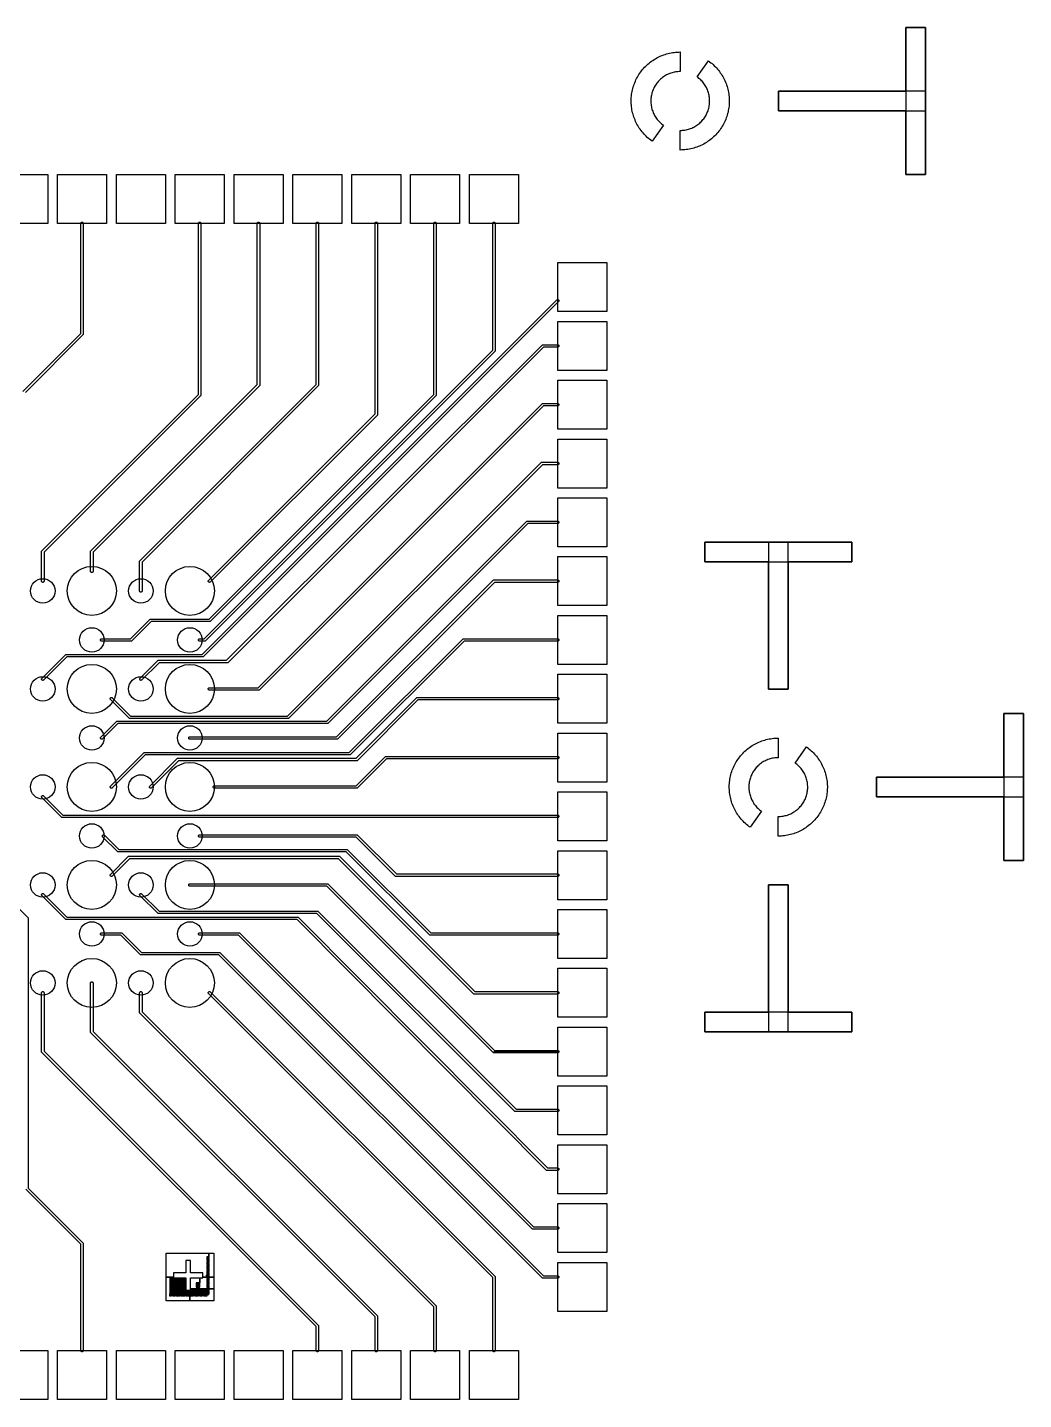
# Model space of a CAD drawing. Extents: x -17000 to 83000, y -61000 to 39000.
# Drawn here: x 51344 to 61500, y 11750 to 25749 of the extents above; entities that cross this region are included whole.
import ezdxf

# ---------------------------------------------------------------- set-up
doc = ezdxf.new("R2010")
doc.units = 0
doc.layers.add('Central Electrodes', color=2, linetype='CONTINUOUS')

# ---------------------------------------------------------------- blocks, each defined once
blk = doc.blocks.new('BIG_photolith_alignment1')
at = {"layer": 'Central Electrodes'}
for points in [[(-225, -17.5), (-225, 225), (210, 225), (210, 190), (190, 190), (190, 185), (210, 185), (210, 180.5), (190, 180.5), (190, 175.5), (210, 175.5), (210, 171), (190, 171), (190, 166), (210, 166), (210, 161.5), (190, 161.5), (190, 156.5), (210, 156.5), (210, 152), (190, 152), (190, 147), (210, 147), (210, 142.5), (190, 142.5), (190, 137.5), (210, 137.5), (210, 133), (190, 133), (190, 128), (210, 128), (210, 123.5), (190, 123.5), (190, 118.5), (210, 118.5), (210, 114), (190, 114), (190, 109), (210, 109), (210, 104.5), (190, 104.5), (190, 99.5), (210, 99.5), (210, 95), (190, 95), (190, 90), (210, 90), (210, 85.5), (190, 85.5), (190, 80.5), (210, 80.5), (210, 76), (190, 76), (190, 71), (210, 71), (210, 66.5), (190, 66.5), (190, 61.5), (210, 61.5), (210, 57), (190, 57), (190, 52), (210, 52), (210, 47.5), (190, 47.5), (190, 42.5), (210, 42.5), (210, 38), (190, 38), (190, 33), (210, 33), (210, 28.5), (190, 28.5), (190, 23.5), (210, 23.5), (210, 19), (190, 19), (190, 14), (210, 14), (210, 9.5), (190, 9.5), (190, 4.5), (210, 4.5), (210, 0), (185, 0), (185, -5), (210, -5), (210, -9.5), (190, -9.5), (190, -14.5), (210, -14.5), (210, 225), (260, 225), (260, -17.5), (150, -17.5), (150, 25), (25, 25), (25, 150), (-25, 150), (-25, 25), (-150, 25), (-150, -17.5)], [(-225, -260), (-225, -17.5), (-185, -17.5), (-185, -190), (-190, -190), (-190, -210), (-185, -210), (-185, -17.5), (-175.5, -17.5), (-175.5, -190), (-180.5, -190), (-180.5, -210), (-175.5, -210), (-175.5, -17.5), (-166, -17.5), (-166, -190), (-171, -190), (-171, -210), (-166, -210), (-166, -17.5), (-156.5, -17.5), (-156.5, -190), (-161.5, -190), (-161.5, -210), (-156.5, -210), (-156.5, -17.5), (-150, -17.5), (-150, -25), (-147, -25), (-147, -190), (-152, -190), (-152, -210), (-147, -210), (-147, -25), (-137.5, -25), (-137.5, -190), (-142.5, -190), (-142.5, -210), (-137.5, -210), (-137.5, -25), (-128, -25), (-128, -190), (-133, -190), (-133, -210), (-128, -210), (-128, -25), (-118.5, -25), (-118.5, -190), (-123.5, -190), (-123.5, -210), (-118.5, -210), (-118.5, -25), (-109, -25), (-109, -190), (-114, -190), (-114, -210), (-109, -210), (-109, -25), (-99.5, -25), (-99.5, -190), (-104.5, -190), (-104.5, -210), (-99.5, -210), (-99.5, -25), (-90, -25), (-90, -190), (-95, -190), (-95, -210), (-90, -210), (-90, -25), (-80.5, -25), (-80.5, -190), (-85.5, -190), (-85.5, -210), (-80.5, -210), (-80.5, -25), (-71, -25), (-71, -190), (-76, -190), (-76, -210), (-71, -210), (-71, -25), (-61.5, -25), (-61.5, -190), (-66.5, -190), (-66.5, -210), (-61.5, -210), (-61.5, -25), (-52, -25), (-52, -190), (-57, -190), (-57, -210), (-52, -210), (-52, -25), (-42.5, -25), (-42.5, -190), (-47.5, -190), (-47.5, -210), (-42.5, -210), (-42.5, -25), (-33, -25), (-33, -190), (-38, -190), (-38, -210), (-33, -210), (-33, -25), (-25, -25), (-25, -150), (-23.5, -150), (-23.5, -190), (-28.5, -190), (-28.5, -210), (-23.5, -210), (-23.5, -150), (-14, -150), (-14, -190), (-19, -190), (-19, -210), (-14, -210), (-14, -150), (-4.5, -150), (-4.5, -190), (-9.5, -190), (-9.5, -210), (-4.5, -210), (-4.5, -150), (5, -150), (5, -185), (0, -185), (0, -210), (5, -210), (5, -150), (14.5, -150), (14.5, -190), (9.5, -190), (9.5, -210), (14.5, -210), (14.5, -150), (17.5, -150), (17.5, -260)], [(17.5, -260), (17.5, -150), (24, -150), (24, -190), (19, -190), (19, -210), (24, -210), (24, -150), (25, -150), (25, -138.75), (33.5, -138.75), (33.5, -190), (28.5, -190), (28.5, -210), (33.5, -210), (33.5, -138.75), (43, -138.75), (43, -190), (38, -190), (38, -210), (43, -210), (43, -138.75), (52.5, -138.75), (52.5, -190), (47.5, -190), (47.5, -210), (52.5, -210), (52.5, -138.75), (62, -138.75), (62, -190), (57, -190), (57, -210), (62, -210), (62, -138.75), (71.5, -138.75), (71.5, -190), (66.5, -190), (66.5, -210), (71.5, -210), (71.5, -138.75), (81, -138.75), (81, -190), (76, -190), (76, -210), (81, -210), (81, -138.75), (90.5, -138.75), (90.5, -190), (85.5, -190), (85.5, -210), (90.5, -210), (90.5, -138.75), (100, -138.75), (100, -190), (95, -190), (95, -210), (100, -210), (100, -138.75), (109.5, -138.75), (109.5, -190), (104.5, -190), (104.5, -210), (109.5, -210), (109.5, -138.75), (119, -138.75), (119, -190), (114, -190), (114, -210), (119, -210), (119, -138.75), (128.5, -138.75), (128.5, -190), (123.5, -190), (123.5, -210), (128.5, -210), (128.5, -138.75), (138, -138.75), (138, -190), (133, -190), (133, -210), (138, -210), (138, -138.75), (147.5, -138.75), (147.5, -190), (142.5, -190), (142.5, -210), (147.5, -210), (147.5, -138.75), (157, -138.75), (157, -190), (152, -190), (152, -210), (157, -210), (157, -138.75), (166.5, -138.75), (166.5, -190), (161.5, -190), (161.5, -210), (166.5, -210), (166.5, -138.75), (176, -138.75), (176, -190), (171, -190), (171, -210), (176, -210), (176, -138.75), (185.5, -138.75), (185.5, -190), (180.5, -190), (180.5, -210), (185.5, -210), (185.5, -138.75), (210, -138.75), (210, -142.5), (190, -142.5), (190, -147.5), (210, -147.5), (210, -152), (190, -152), (190, -157), (210, -157), (210, -161.5), (190, -161.5), (190, -166.5), (210, -166.5), (210, -171), (190, -171), (190, -176), (210, -176), (210, -180.5), (190, -180.5), (190, -185.5), (210, -185.5), (210, -190), (190, -190), (190, -210), (195, -210), (195, -195), (210, -195), (210, -138.75), (260, -138.75), (260, -260)], [(25, -138.75), (25, -25), (117.5, -25), (117.5, -77.5), (82.5, -77.5), (82.5, -122.5), (117.5, -122.5), (117.5, -25), (150, -25), (150, -17.5), (210, -17.5), (210, -19), (190, -19), (190, -24), (210, -24), (210, -28.5), (190, -28.5), (190, -33.5), (210, -33.5), (210, -38), (190, -38), (190, -43), (210, -43), (210, -47.5), (190, -47.5), (190, -52.5), (210, -52.5), (210, -57), (190, -57), (190, -62), (210, -62), (210, -66.5), (190, -66.5), (190, -71.5), (210, -71.5), (210, -76), (190, -76), (190, -81), (210, -81), (210, -85.5), (190, -85.5), (190, -90.5), (210, -90.5), (210, -95), (190, -95), (190, -100), (210, -100), (210, -104.5), (190, -104.5), (190, -109.5), (210, -109.5), (210, -114), (190, -114), (190, -119), (210, -119), (210, -123.5), (190, -123.5), (190, -128.5), (210, -128.5), (210, -133), (190, -133), (190, -138), (210, -138), (210, -17.5), (260, -17.5), (260, -138.75)], [(92.5, -117.5), (87.5, -112.5), (87.5, -87.5), (92.5, -82.5), (107.5, -82.5), (112.5, -87.5), (112.5, -112.5), (107.5, -117.5), (92.5, -117.5), (92.5, -110), (95, -112.5), (105, -112.5), (107.5, -110), (107.5, -90), (105, -87.5), (95, -87.5), (92.5, -90)]]:
    blk.add_lwpolyline(points, close=True, dxfattribs=at)
blk = doc.blocks.new('Half_moon_alignment1')
at = {"layer": 'Central Electrodes'}
for points in [[(-286.79, -409.58), (-299.5, -400.5), (-311.75, -391), (-324, -381), (-335.75, -370.75), (-347, -360), (-358, -349), (-368.75, -337.5), (-379.25, -326), (-389.25, -314), (-398.75, -301.5), (-408, -289), (-417, -276), (-425.25, -263), (-433.25, -249.5), (-441, -236), (-448, -222), (-454.75, -208), (-461, -193.5), (-466.75, -179), (-472.25, -164.5), (-477.25, -149.5), (-481.5, -134.5), (-485.5, -119.5), (-489, -104.25), (-492, -89), (-494.5, -73.5), (-496.75, -58), (-498.25, -42.5), (-499.25, -27), (-500, -11.25), (-500, 4.25), (-499.75, 20), (-498.75, 35.5), (-497.5, 51), (-495.5, 66.5), (-493.25, 82), (-490.5, 97.5), (-487.25, 112.75), (-483.5, 127.75), (-479.25, 143), (-474.5, 157.75), (-469.25, 172.5), (-463.75, 187), (-457.75, 201.5), (-451, 215.75), (-444.25, 229.75), (-436.75, 243.5), (-429, 257), (-420.75, 270.25), (-412, 283.25), (-403, 296), (-393.5, 308.5), (-383.75, 320.5), (-373.5, 332.5), (-363, 344), (-352, 355), (-340.75, 366), (-329.25, 376.5), (-317.25, 386.5), (-305, 396.25), (-292.5, 405.5), (-279.75, 414.5), (-266.5, 423), (-253.25, 431.25), (-239.75, 438.75), (-225.75, 446), (-211.75, 453), (-197.5, 459.25), (-183, 465.25), (-168.5, 470.75), (-153.75, 475.75), (-138.75, 480.5), (-123.75, 484.5), (-108.5, 488), (-93.25, 491.25), (-77.75, 494), (-62.25, 496.25), (-46.75, 497.75), (-31.25, 499), (-15.5, 499.75), (0, 500), (0, 300), (-12, 299.75), (-24, 299), (-36, 297.75), (-48, 296.25), (-59.75, 294), (-71.5, 291.25), (-83.25, 288.25), (-94.75, 284.75), (-106.25, 280.75), (-117.25, 276.25), (-128.25, 271.25), (-139, 265.75), (-149.75, 260), (-160, 253.75), (-170, 247.25), (-179.75, 240.25), (-189.25, 232.75), (-198.5, 225), (-207.5, 216.75), (-216, 208.25), (-224.25, 199.5), (-232, 190.25), (-239.5, 180.75), (-246.5, 171), (-253.25, 161), (-259.5, 150.75), (-265.25, 140.25), (-270.75, 129.5), (-275.75, 118.5), (-280.25, 107.25), (-284.25, 96), (-288, 84.5), (-291, 72.75), (-293.75, 61), (-296, 49.25), (-297.75, 37.25), (-299, 25.25), (-299.75, 13.25), (-300, 1.25), (-299.75, -10.75), (-299.25, -22.75), (-298, -34.75), (-296.25, -46.75), (-294.25, -58.75), (-291.75, -70.5), (-288.5, -82), (-285, -93.5), (-281, -105), (-276.75, -116.25), (-271.75, -127.25), (-266.5, -138), (-260.75, -148.5), (-254.5, -159), (-248, -169), (-241, -178.75), (-233.5, -188.25), (-225.75, -197.5), (-217.75, -206.5), (-209.25, -215), (-200.5, -223.25), (-191.25, -231.25), (-181.75, -238.75), (-172.07, -245.75)], [(0, -500), (0, -300), (12, -299.75), (24, -299), (36, -297.75), (48, -296.25), (59.75, -294), (71.5, -291.25), (83.25, -288.25), (94.75, -284.75), (106.25, -280.75), (117.25, -276.25), (128.25, -271.25), (139, -265.75), (149.75, -260), (160, -253.75), (170, -247.25), (179.75, -240.25), (189.25, -232.75), (198.5, -225), (207.5, -216.75), (216, -208.25), (224.25, -199.5), (232, -190.25), (239.5, -180.75), (246.5, -171), (253.25, -161), (259.5, -150.75), (265.25, -140.25), (270.75, -129.5), (275.75, -118.5), (280.25, -107.25), (284.25, -96), (288, -84.5), (291, -72.75), (293.75, -61), (296, -49.25), (297.75, -37.25), (299, -25.25), (299.75, -13.25), (300, -1.25), (299.75, 10.75), (299.25, 22.75), (298, 34.75), (296.25, 46.75), (294.25, 58.75), (291.75, 70.5), (288.5, 82), (285, 93.5), (281, 105), (276.75, 116.25), (271.75, 127.25), (266.5, 138), (260.75, 148.5), (254.5, 159), (248, 169), (241, 178.75), (233.5, 188.25), (225.75, 197.5), (217.75, 206.5), (209.25, 215), (200.5, 223.25), (191.25, 231.25), (181.75, 238.75), (172.07, 245.75), (286.79, 409.58), (299.5, 400.5), (311.75, 391), (324, 381), (335.75, 370.75), (347, 360), (358, 349), (368.75, 337.5), (379.25, 326), (389.25, 314), (398.75, 301.5), (408, 289), (417, 276), (425.25, 263), (433.25, 249.5), (441, 236), (448, 222), (454.75, 208), (461, 193.5), (466.75, 179), (472.25, 164.5), (477.25, 149.5), (481.5, 134.5), (485.5, 119.5), (489, 104.25), (492, 89), (494.5, 73.5), (496.75, 58), (498.25, 42.5), (499.25, 27), (500, 11.25), (500, -4.25), (499.75, -20), (498.75, -35.5), (497.5, -51), (495.5, -66.5), (493.25, -82), (490.5, -97.5), (487.25, -112.75), (483.5, -127.75), (479.25, -143), (474.5, -157.75), (469.25, -172.5), (463.75, -187), (457.75, -201.5), (451, -215.75), (444.25, -229.75), (436.75, -243.5), (429, -257), (420.75, -270.25), (412, -283.25), (403, -296), (393.5, -308.5), (383.75, -320.5), (373.5, -332.5), (363, -344), (352, -355), (340.75, -366), (329.25, -376.5), (317.25, -386.5), (305, -396.25), (292.5, -405.5), (279.75, -414.5), (266.5, -423), (253.25, -431.25), (239.75, -438.75), (225.75, -446), (211.75, -453), (197.5, -459.25), (183, -465.25), (168.5, -470.75), (153.75, -475.75), (138.75, -480.5), (123.75, -484.5), (108.5, -488), (93.25, -491.25), (77.75, -494), (62.25, -496.25), (46.75, -497.75), (31.25, -499), (15.5, -499.75)]]:
    blk.add_lwpolyline(points, close=True, dxfattribs=at)

msp = doc.modelspace()

# ---------------------------------------------------------------- linework, layer by layer
at = {"layer": 'Central Electrodes'}
for points in [[(60300.136, 24249.027), (60300.136, 24899.027), (59000.136, 24899.027), (59000.136, 25099.027), (60300.136, 25099.027), (60300.136, 25749.027), (60500.136, 25749.027), (60500.136, 24249.027)], [(51050, 23750), (51050, 24250), (51550, 24250), (51550, 23750)], [(51650, 23750), (51650, 24250), (52150, 24250), (52150, 23750)], [(52250, 23750), (52250, 24250), (52750, 24250), (52750, 23750)], [(52850, 23750), (52850, 24250), (53350, 24250), (53350, 23750)], [(53450, 23750), (53450, 24250), (53950, 24250), (53950, 23750)], [(54050, 23750), (54050, 24250), (54550, 24250), (54550, 23750)], [(54650, 23750), (54650, 24250), (55150, 24250), (55150, 23750)], [(55250, 23750), (55250, 24250), (55750, 24250), (55750, 23750)], [(55850, 23750), (55850, 24250), (56350, 24250), (56350, 23750)], [(51498.769, 20087.5), (51496.354, 20087.98), (51494.079, 20088.923), (51492.032, 20090.291), (51490.291, 20092.032), (51488.923, 20094.079), (51487.98, 20096.354), (51487.5, 20098.769), (51487.5, 20405.178), (53087.5, 22005.178), (53087.5, 23751.231), (53087.98, 23753.646), (53088.923, 23755.921), (53090.291, 23757.968), (53092.032, 23759.709), (53094.079, 23761.077), (53096.354, 23762.02), (53098.769, 23762.5), (53101.231, 23762.5), (53103.646, 23762.02), (53105.921, 23761.077), (53107.968, 23759.709), (53109.709, 23757.968), (53111.077, 23755.921), (53112.02, 23753.646), (53112.5, 23751.231), (53112.5, 21994.822), (51512.5, 20394.822), (51512.5, 20098.769), (51512.02, 20096.354), (51511.077, 20094.079), (51509.709, 20092.032), (51507.968, 20090.291), (51505.921, 20088.923), (51503.646, 20087.98), (51501.231, 20087.5)], [(51998.769, 20187.5), (51996.354, 20187.98), (51994.079, 20188.923), (51992.032, 20190.291), (51990.291, 20192.032), (51988.923, 20194.079), (51987.98, 20196.354), (51987.5, 20198.769), (51987.5, 20405.178), (53687.5, 22105.178), (53687.5, 23751.231), (53687.98, 23753.646), (53688.923, 23755.921), (53690.291, 23757.968), (53692.032, 23759.709), (53694.079, 23761.077), (53696.354, 23762.02), (53698.769, 23762.5), (53701.231, 23762.5), (53703.646, 23762.02), (53705.921, 23761.077), (53707.968, 23759.709), (53709.709, 23757.968), (53711.077, 23755.921), (53712.02, 23753.646), (53712.5, 23751.231), (53712.5, 22094.822), (52012.5, 20394.822), (52012.5, 20198.769), (52012.02, 20196.354), (52011.077, 20194.079), (52009.709, 20192.032), (52007.968, 20190.291), (52005.921, 20188.923), (52003.646, 20187.98), (52001.231, 20187.5)], [(52098.769, 19487.5), (52096.354, 19487.98), (52094.079, 19488.923), (52092.032, 19490.291), (52090.291, 19492.032), (52088.923, 19494.079), (52087.98, 19496.354), (52087.5, 19498.769), (52087.5, 19501.231), (52087.98, 19503.646), (52088.923, 19505.921), (52090.291, 19507.968), (52092.032, 19509.709), (52094.079, 19511.077), (52096.354, 19512.02), (52098.769, 19512.5), (52394.822, 19512.5), (52594.822, 19712.5), (53194.822, 19712.5), (55487.5, 22005.178), (55487.5, 23751.231), (55487.98, 23753.646), (55488.923, 23755.921), (55490.291, 23757.968), (55492.032, 23759.709), (55494.079, 23761.077), (55496.354, 23762.02), (55498.769, 23762.5), (55501.231, 23762.5), (55503.646, 23762.02), (55505.921, 23761.077), (55507.968, 23759.709), (55509.709, 23757.968), (55511.077, 23755.921), (55512.02, 23753.646), (55512.5, 23751.231), (55512.5, 21994.822), (53205.178, 19687.5), (52605.178, 19687.5), (52405.178, 19487.5)], [(52498.769, 19987.5), (52496.354, 19987.98), (52494.079, 19988.923), (52492.032, 19990.291), (52490.291, 19992.032), (52488.923, 19994.079), (52487.98, 19996.354), (52487.5, 19998.769), (52487.5, 20305.178), (54287.5, 22105.178), (54287.5, 23751.231), (54287.98, 23753.646), (54288.923, 23755.921), (54290.291, 23757.968), (54292.032, 23759.709), (54294.079, 23761.077), (54296.354, 23762.02), (54298.769, 23762.5), (54301.231, 23762.5), (54303.646, 23762.02), (54305.921, 23761.077), (54307.968, 23759.709), (54309.709, 23757.968), (54311.077, 23755.921), (54312.02, 23753.646), (54312.5, 23751.231), (54312.5, 22094.822), (52512.5, 20294.822), (52512.5, 19998.769), (52512.02, 19996.354), (52511.077, 19994.079), (52509.709, 19992.032), (52507.968, 19990.291), (52505.921, 19988.923), (52503.646, 19987.98), (52501.231, 19987.5)], [(53098.769, 19487.5), (53096.354, 19487.98), (53094.079, 19488.923), (53092.032, 19490.291), (53090.291, 19492.032), (53088.923, 19494.079), (53087.98, 19496.354), (53087.5, 19498.769), (53087.5, 19501.231), (53087.98, 19503.646), (53088.923, 19505.921), (53090.291, 19507.968), (53092.032, 19509.709), (53094.079, 19511.077), (53096.354, 19512.02), (53098.769, 19512.5), (53144.822, 19512.5), (56087.5, 22455.178), (56087.5, 23751.231), (56087.98, 23753.646), (56088.923, 23755.921), (56090.291, 23757.968), (56092.032, 23759.709), (56094.079, 23761.077), (56096.354, 23762.02), (56098.769, 23762.5), (56101.231, 23762.5), (56103.646, 23762.02), (56105.921, 23761.077), (56107.968, 23759.709), (56109.709, 23757.968), (56111.077, 23755.921), (56112.02, 23753.646), (56112.5, 23751.231), (56112.5, 22444.822), (53155.178, 19487.5)], [(53198.769, 20087.5), (53196.354, 20087.98), (53194.079, 20088.923), (53192.032, 20090.291), (53190.291, 20092.032), (53188.923, 20094.079), (53187.98, 20096.354), (53187.5, 20098.769), (53187.5, 20101.231), (53187.98, 20103.646), (53188.922, 20105.921), (53190.29, 20107.968), (54887.5, 21805.178), (54887.5, 23751.231), (54887.98, 23753.646), (54888.923, 23755.921), (54890.291, 23757.968), (54892.032, 23759.709), (54894.079, 23761.077), (54896.354, 23762.02), (54898.769, 23762.5), (54901.231, 23762.5), (54903.646, 23762.02), (54905.921, 23761.077), (54907.968, 23759.709), (54909.709, 23757.968), (54911.077, 23755.921), (54912.02, 23753.646), (54912.5, 23751.231), (54912.5, 21794.822), (53207.968, 20090.29), (53205.921, 20088.922), (53203.646, 20087.98), (53201.231, 20087.5)], [(56750, 22850), (56750, 23350), (57250, 23350), (57250, 22850)], [(51498.769, 19087.5), (51496.354, 19087.98), (51494.079, 19088.923), (51492.032, 19090.291), (51490.291, 19092.032), (51488.923, 19094.079), (51487.98, 19096.354), (51487.5, 19098.769), (51487.5, 19101.231), (51487.98, 19103.646), (51488.922, 19105.921), (51490.29, 19107.968), (51734.822, 19352.5), (53124.822, 19352.5), (56742.032, 22969.71), (56744.079, 22971.078), (56746.354, 22972.02), (56748.769, 22972.5), (56751.231, 22972.5), (56753.646, 22972.02), (56755.921, 22971.077), (56757.968, 22969.709), (56759.709, 22967.968), (56761.077, 22965.921), (56762.02, 22963.646), (56762.5, 22961.231), (56762.5, 22958.769), (56762.02, 22956.354), (56761.078, 22954.079), (56759.71, 22952.032), (53135.178, 19327.5), (51745.178, 19327.5), (51507.968, 19090.29), (51505.921, 19088.922), (51503.646, 19087.98), (51501.231, 19087.5)], [(56750, 22250), (56750, 22750), (57250, 22750), (57250, 22250)], [(52498.769, 19087.5), (52496.354, 19087.98), (52494.079, 19088.923), (52492.032, 19090.291), (52490.291, 19092.032), (52488.923, 19094.079), (52487.98, 19096.354), (52487.5, 19098.769), (52487.5, 19101.231), (52487.98, 19103.646), (52488.922, 19105.921), (52490.29, 19107.968), (52674.822, 19292.5), (53374.822, 19292.5), (56594.822, 22512.5), (56751.231, 22512.5), (56753.646, 22512.02), (56755.921, 22511.077), (56757.968, 22509.709), (56759.709, 22507.968), (56761.077, 22505.921), (56762.02, 22503.646), (56762.5, 22501.231), (56762.5, 22498.769), (56762.02, 22496.354), (56761.077, 22494.079), (56759.709, 22492.032), (56757.968, 22490.291), (56755.921, 22488.923), (56753.646, 22487.98), (56751.231, 22487.5), (56605.178, 22487.5), (53385.178, 19267.5), (52685.178, 19267.5), (52507.968, 19090.29), (52505.921, 19088.922), (52503.646, 19087.98), (52501.231, 19087.5)], [(56750, 21650), (56750, 22150), (57250, 22150), (57250, 21650)], [(53198.769, 18987.5), (53196.354, 18987.98), (53194.079, 18988.923), (53192.032, 18990.291), (53190.291, 18992.032), (53188.923, 18994.079), (53187.98, 18996.354), (53187.5, 18998.769), (53187.5, 19001.231), (53187.98, 19003.646), (53188.923, 19005.921), (53190.291, 19007.968), (53192.032, 19009.709), (53194.079, 19011.077), (53196.354, 19012.02), (53198.769, 19012.5), (53694.822, 19012.5), (56594.822, 21912.5), (56751.231, 21912.5), (56753.646, 21912.02), (56755.921, 21911.077), (56757.968, 21909.709), (56759.709, 21907.968), (56761.077, 21905.921), (56762.02, 21903.646), (56762.5, 21901.231), (56762.5, 21898.769), (56762.02, 21896.354), (56761.077, 21894.079), (56759.709, 21892.032), (56757.968, 21890.291), (56755.921, 21888.923), (56753.646, 21887.98), (56751.231, 21887.5), (56605.178, 21887.5), (53705.178, 18987.5)], [(56750, 21050), (56750, 21550), (57250, 21550), (57250, 21050)], [(52384.822, 18697.5), (52190.29, 18892.032), (52188.922, 18894.079), (52187.98, 18896.354), (52187.5, 18898.769), (52187.5, 18901.231), (52187.98, 18903.646), (52188.923, 18905.921), (52190.291, 18907.968), (52192.032, 18909.709), (52194.079, 18911.077), (52196.354, 18912.02), (52198.769, 18912.5), (52201.231, 18912.5), (52203.646, 18912.02), (52205.921, 18911.078), (52207.968, 18909.71), (52395.178, 18722.5), (53994.822, 18722.5), (56584.822, 21312.5), (56751.231, 21312.5), (56753.646, 21312.02), (56755.921, 21311.077), (56757.968, 21309.709), (56759.709, 21307.968), (56761.077, 21305.921), (56762.02, 21303.646), (56762.5, 21301.231), (56762.5, 21298.769), (56762.02, 21296.354), (56761.077, 21294.079), (56759.709, 21292.032), (56757.968, 21290.291), (56755.921, 21288.923), (56753.646, 21287.98), (56751.231, 21287.5), (56595.178, 21287.5), (54005.178, 18697.5)], [(56750, 20450), (56750, 20950), (57250, 20950), (57250, 20450)], [(52098.769, 18487.5), (52096.354, 18487.98), (52094.079, 18488.923), (52092.032, 18490.291), (52090.291, 18492.032), (52088.923, 18494.079), (52087.98, 18496.354), (52087.5, 18498.769), (52087.5, 18501.231), (52087.98, 18503.646), (52088.922, 18505.921), (52090.29, 18507.968), (52254.822, 18672.5), (54394.822, 18672.5), (56434.822, 20712.5), (56751.231, 20712.5), (56753.646, 20712.02), (56755.921, 20711.077), (56757.968, 20709.709), (56759.709, 20707.968), (56761.077, 20705.921), (56762.02, 20703.646), (56762.5, 20701.231), (56762.5, 20698.769), (56762.02, 20696.354), (56761.077, 20694.079), (56759.709, 20692.032), (56757.968, 20690.291), (56755.921, 20688.923), (56753.646, 20687.98), (56751.231, 20687.5), (56445.178, 20687.5), (54405.178, 18647.5), (52265.178, 18647.5), (52107.968, 18490.29), (52105.921, 18488.922), (52103.646, 18487.98), (52101.231, 18487.5)], [(58899.865, 18998.084), (58899.865, 20298.084), (58249.865, 20298.084), (58249.865, 20498.084), (59749.865, 20498.084), (59749.865, 20298.084), (59099.865, 20298.084), (59099.865, 18998.084)], [(56750, 19850), (56750, 20350), (57250, 20350), (57250, 19850)], [(52998.769, 18487.5), (52996.354, 18487.98), (52994.079, 18488.923), (52992.032, 18490.291), (52990.291, 18492.032), (52988.923, 18494.079), (52987.98, 18496.354), (52987.5, 18498.769), (52987.5, 18501.231), (52987.98, 18503.646), (52988.923, 18505.921), (52990.291, 18507.968), (52992.032, 18509.709), (52994.079, 18511.077), (52996.354, 18512.02), (52998.769, 18512.5), (54494.822, 18512.5), (56094.822, 20112.5), (56751.231, 20112.5), (56753.646, 20112.02), (56755.921, 20111.077), (56757.968, 20109.709), (56759.709, 20107.968), (56761.077, 20105.921), (56762.02, 20103.646), (56762.5, 20101.231), (56762.5, 20098.769), (56762.02, 20096.354), (56761.077, 20094.079), (56759.709, 20092.032), (56757.968, 20090.291), (56755.921, 20088.923), (56753.646, 20087.98), (56751.231, 20087.5), (56105.178, 20087.5), (54505.178, 18487.5)], [(56750, 19250), (56750, 19750), (57250, 19750), (57250, 19250)], [(52198.769, 17987.5), (52196.354, 17987.98), (52194.079, 17988.923), (52192.032, 17990.291), (52190.291, 17992.032), (52188.923, 17994.079), (52187.98, 17996.354), (52187.5, 17998.769), (52187.5, 18001.231), (52187.98, 18003.646), (52188.922, 18005.921), (52190.29, 18007.968), (52534.822, 18352.5), (54624.822, 18352.5), (55784.822, 19512.5), (56751.231, 19512.5), (56753.646, 19512.02), (56755.921, 19511.077), (56757.968, 19509.709), (56759.709, 19507.968), (56761.077, 19505.921), (56762.02, 19503.646), (56762.5, 19501.231), (56762.5, 19498.769), (56762.02, 19496.354), (56761.077, 19494.079), (56759.709, 19492.032), (56757.968, 19490.291), (56755.921, 19488.923), (56753.646, 19487.98), (56751.231, 19487.5), (55795.178, 19487.5), (54635.178, 18327.5), (52545.178, 18327.5), (52207.968, 17990.29), (52205.921, 17988.922), (52203.646, 17987.98), (52201.231, 17987.5)], [(56750, 18650), (56750, 19150), (57250, 19150), (57250, 18650)], [(52598.769, 17987.5), (52596.354, 17987.98), (52594.079, 17988.923), (52592.032, 17990.291), (52590.291, 17992.032), (52588.923, 17994.079), (52587.98, 17996.354), (52587.5, 17998.769), (52587.5, 18001.231), (52587.98, 18003.646), (52588.922, 18005.921), (52590.29, 18007.968), (52874.822, 18292.5), (54694.822, 18292.5), (55314.822, 18912.5), (56751.231, 18912.5), (56753.646, 18912.02), (56755.921, 18911.077), (56757.968, 18909.709), (56759.709, 18907.968), (56761.077, 18905.921), (56762.02, 18903.646), (56762.5, 18901.231), (56762.5, 18898.769), (56762.02, 18896.354), (56761.077, 18894.079), (56759.709, 18892.032), (56757.968, 18890.291), (56755.921, 18888.923), (56753.646, 18887.98), (56751.231, 18887.5), (55325.178, 18887.5), (54705.178, 18267.5), (52885.178, 18267.5), (52607.968, 17990.29), (52605.921, 17988.922), (52603.646, 17987.98), (52601.231, 17987.5)], [(61300.136, 17249.027), (61300.136, 17899.027), (60000.136, 17899.027), (60000.136, 18099.027), (61300.136, 18099.027), (61300.136, 18749.027), (61500.136, 18749.027), (61500.136, 17249.027)], [(56750, 18050), (56750, 18550), (57250, 18550), (57250, 18050)], [(53248.769, 17987.5), (53246.354, 17987.98), (53244.079, 17988.923), (53242.032, 17990.291), (53240.291, 17992.032), (53238.923, 17994.079), (53237.98, 17996.354), (53237.5, 17998.769), (53237.5, 18001.231), (53237.98, 18003.646), (53238.923, 18005.921), (53240.291, 18007.968), (53242.032, 18009.709), (53244.079, 18011.077), (53246.354, 18012.02), (53248.769, 18012.5), (54694.822, 18012.5), (54994.822, 18312.5), (56751.231, 18312.5), (56753.646, 18312.02), (56755.921, 18311.077), (56757.968, 18309.709), (56759.709, 18307.968), (56761.077, 18305.921), (56762.02, 18303.646), (56762.5, 18301.231), (56762.5, 18298.769), (56762.02, 18296.354), (56761.077, 18294.079), (56759.709, 18292.032), (56757.968, 18290.291), (56755.921, 18288.923), (56753.646, 18287.98), (56751.231, 18287.5), (55005.178, 18287.5), (54705.178, 17987.5)], [(56750, 17450), (56750, 17950), (57250, 17950), (57250, 17450)], [(51694.822, 17687.5), (51490.29, 17892.032), (51488.922, 17894.079), (51487.98, 17896.354), (51487.5, 17898.769), (51487.5, 17901.231), (51487.98, 17903.646), (51488.923, 17905.921), (51490.291, 17907.968), (51492.032, 17909.709), (51494.079, 17911.077), (51496.354, 17912.02), (51498.769, 17912.5), (51501.231, 17912.5), (51503.646, 17912.02), (51505.921, 17911.078), (51507.968, 17909.71), (51705.178, 17712.5), (56751.231, 17712.5), (56753.646, 17712.02), (56755.921, 17711.077), (56757.968, 17709.709), (56759.709, 17707.968), (56761.077, 17705.921), (56762.02, 17703.646), (56762.5, 17701.231), (56762.5, 17698.769), (56762.02, 17696.354), (56761.077, 17694.079), (56759.709, 17692.032), (56757.968, 17690.291), (56755.921, 17688.923), (56753.646, 17687.98), (56751.231, 17687.5)], [(55444.822, 16487.5), (54594.822, 17337.5), (52264.822, 17337.5), (52110.29, 17492.032), (52108.922, 17494.079), (52107.98, 17496.354), (52107.5, 17498.769), (52107.5, 17501.231), (52107.98, 17503.646), (52108.923, 17505.921), (52110.291, 17507.968), (52112.032, 17509.709), (52114.079, 17511.077), (52116.354, 17512.02), (52118.769, 17512.5), (52121.231, 17512.5), (52123.646, 17512.02), (52125.921, 17511.078), (52127.968, 17509.71), (52275.178, 17362.5), (54605.178, 17362.5), (55455.178, 16512.5), (56751.231, 16512.5), (56753.646, 16512.02), (56755.921, 16511.077), (56757.968, 16509.709), (56759.709, 16507.968), (56761.077, 16505.921), (56762.02, 16503.646), (56762.5, 16501.231), (56762.5, 16498.769), (56762.02, 16496.354), (56761.077, 16494.079), (56759.709, 16492.032), (56757.968, 16490.291), (56755.921, 16488.923), (56753.646, 16487.98), (56751.231, 16487.5)], [(55094.822, 17087.5), (54694.822, 17487.5), (53098.769, 17487.5), (53096.354, 17487.98), (53094.079, 17488.923), (53092.032, 17490.291), (53090.291, 17492.032), (53088.923, 17494.079), (53087.98, 17496.354), (53087.5, 17498.769), (53087.5, 17501.231), (53087.98, 17503.646), (53088.923, 17505.921), (53090.291, 17507.968), (53092.032, 17509.709), (53094.079, 17511.077), (53096.354, 17512.02), (53098.769, 17512.5), (54705.178, 17512.5), (55105.178, 17112.5), (56751.231, 17112.5), (56753.646, 17112.02), (56755.921, 17111.077), (56757.968, 17109.709), (56759.709, 17107.968), (56761.077, 17105.921), (56762.02, 17103.646), (56762.5, 17101.231), (56762.5, 17098.769), (56762.02, 17096.354), (56761.077, 17094.079), (56759.709, 17092.032), (56757.968, 17090.291), (56755.921, 17088.923), (56753.646, 17087.98), (56751.231, 17087.5)], [(55894.822, 15887.5), (54514.822, 17267.5), (52385.178, 17267.5), (52207.968, 17090.29), (52205.921, 17088.922), (52203.646, 17087.98), (52201.231, 17087.5), (52198.769, 17087.5), (52196.354, 17087.98), (52194.079, 17088.923), (52192.032, 17090.291), (52190.291, 17092.032), (52188.923, 17094.079), (52187.98, 17096.354), (52187.5, 17098.769), (52187.5, 17101.231), (52187.98, 17103.646), (52188.922, 17105.921), (52190.29, 17107.968), (52374.822, 17292.5), (54525.178, 17292.5), (55905.178, 15912.5), (56751.231, 15912.5), (56753.646, 15912.02), (56755.921, 15911.077), (56757.968, 15909.709), (56759.709, 15907.968), (56761.077, 15905.921), (56762.02, 15903.646), (56762.5, 15901.231), (56762.5, 15898.769), (56762.02, 15896.354), (56761.077, 15894.079), (56759.709, 15892.032), (56757.968, 15890.291), (56755.921, 15888.923), (56753.646, 15887.98), (56751.231, 15887.5)], [(56750, 16850), (56750, 17350), (57250, 17350), (57250, 16850)], [(56094.822, 15287.5), (54394.822, 16987.5), (52998.769, 16987.5), (52996.354, 16987.98), (52994.079, 16988.923), (52992.032, 16990.291), (52990.291, 16992.032), (52988.923, 16994.079), (52987.98, 16996.354), (52987.5, 16998.769), (52987.5, 17001.231), (52987.98, 17003.646), (52988.923, 17005.921), (52990.291, 17007.968), (52992.032, 17009.709), (52994.079, 17011.077), (52996.354, 17012.02), (52998.769, 17012.5), (54405.178, 17012.5), (56105.178, 15312.5), (56751.231, 15312.5), (56753.646, 15312.02), (56755.921, 15311.077), (56757.968, 15309.709), (56759.709, 15307.968), (56761.077, 15305.921), (56762.02, 15303.646), (56762.5, 15301.231), (56762.5, 15298.769), (56762.02, 15296.354), (56761.077, 15294.079), (56759.709, 15292.032), (56757.968, 15290.291), (56755.921, 15288.923), (56753.646, 15287.98), (56751.231, 15287.5)], [(58249.137, 15501.916), (58249.137, 15701.916), (58899.137, 15701.916), (58899.137, 17001.916), (59099.137, 17001.916), (59099.137, 15701.916), (59749.137, 15701.916), (59749.137, 15501.916)], [(56634.794, 14087.5), (54094.794, 16647.5), (51734.822, 16647.5), (51490.29, 16892.032), (51488.922, 16894.079), (51487.98, 16896.354), (51487.5, 16898.769), (51487.5, 16901.231), (51487.98, 16903.646), (51488.923, 16905.921), (51490.291, 16907.968), (51492.032, 16909.709), (51494.079, 16911.077), (51496.354, 16912.02), (51498.769, 16912.5), (51501.231, 16912.5), (51503.646, 16912.02), (51505.921, 16911.078), (51507.968, 16909.71), (51745.178, 16672.5), (54105.206, 16672.5), (56645.206, 14112.5), (56751.231, 14112.5), (56753.646, 14112.02), (56755.921, 14111.077), (56757.968, 14109.709), (56759.709, 14107.968), (56761.077, 14105.921), (56762.02, 14103.646), (56762.5, 14101.231), (56762.5, 14098.769), (56762.02, 14096.354), (56761.077, 14094.079), (56759.709, 14092.032), (56757.968, 14090.291), (56755.921, 14088.923), (56753.646, 14087.98), (56751.231, 14087.5)], [(56314.822, 14687.5), (54294.822, 16707.5), (52674.822, 16707.5), (52490.29, 16892.032), (52488.922, 16894.079), (52487.98, 16896.354), (52487.5, 16898.769), (52487.5, 16901.231), (52487.98, 16903.646), (52488.923, 16905.921), (52490.291, 16907.968), (52492.032, 16909.709), (52494.079, 16911.077), (52496.354, 16912.02), (52498.769, 16912.5), (52501.231, 16912.5), (52503.646, 16912.02), (52505.921, 16911.078), (52507.968, 16909.71), (52685.178, 16732.5), (54305.178, 16732.5), (56325.178, 14712.5), (56751.231, 14712.5), (56753.646, 14712.02), (56755.921, 14711.077), (56757.968, 14709.709), (56759.709, 14707.968), (56761.077, 14705.921), (56762.02, 14703.646), (56762.5, 14701.231), (56762.5, 14698.769), (56762.02, 14696.354), (56761.077, 14694.079), (56759.709, 14692.032), (56757.968, 14690.291), (56755.921, 14688.923), (56753.646, 14687.98), (56751.231, 14687.5)], [(56750, 16250), (56750, 16750), (57250, 16750), (57250, 16250)], [(56594.822, 12987.5), (53294.822, 16287.5), (52494.822, 16287.5), (52294.822, 16487.5), (52098.769, 16487.5), (52096.354, 16487.98), (52094.079, 16488.923), (52092.032, 16490.291), (52090.291, 16492.032), (52088.923, 16494.079), (52087.98, 16496.354), (52087.5, 16498.769), (52087.5, 16501.231), (52087.98, 16503.646), (52088.923, 16505.921), (52090.291, 16507.968), (52092.032, 16509.709), (52094.079, 16511.077), (52096.354, 16512.02), (52098.769, 16512.5), (52305.178, 16512.5), (52505.178, 16312.5), (53305.178, 16312.5), (56605.178, 13012.5), (56751.231, 13012.5), (56753.646, 13012.02), (56755.921, 13011.077), (56757.968, 13009.709), (56759.709, 13007.968), (56761.077, 13005.921), (56762.02, 13003.646), (56762.5, 13001.231), (56762.5, 12998.769), (56762.02, 12996.354), (56761.077, 12994.079), (56759.709, 12992.032), (56757.968, 12990.291), (56755.921, 12988.923), (56753.646, 12987.98), (56751.231, 12987.5)], [(56494.822, 13487.5), (53494.822, 16487.5), (53098.769, 16487.5), (53096.354, 16487.98), (53094.079, 16488.923), (53092.032, 16490.291), (53090.291, 16492.032), (53088.923, 16494.079), (53087.98, 16496.354), (53087.5, 16498.769), (53087.5, 16501.231), (53087.98, 16503.646), (53088.923, 16505.921), (53090.291, 16507.968), (53092.032, 16509.709), (53094.079, 16511.077), (53096.354, 16512.02), (53098.769, 16512.5), (53505.178, 16512.5), (56505.178, 13512.5), (56751.231, 13512.5), (56753.646, 13512.02), (56755.921, 13511.077), (56757.968, 13509.709), (56759.709, 13507.968), (56761.077, 13505.921), (56762.02, 13503.646), (56762.5, 13501.231), (56762.5, 13498.769), (56762.02, 13496.354), (56761.077, 13494.079), (56759.709, 13492.032), (56757.968, 13490.291), (56755.921, 13488.923), (56753.646, 13487.98), (56751.231, 13487.5)], [(56750, 15650), (56750, 16150), (57250, 16150), (57250, 15650)], [(54898.769, 12237.5), (54896.354, 12237.98), (54894.079, 12238.923), (54892.032, 12240.291), (54890.291, 12242.032), (54888.923, 12244.079), (54887.98, 12246.354), (54887.5, 12248.769), (54887.5, 12594.822), (51987.5, 15494.822), (51987.5, 16001.231), (51987.98, 16003.646), (51988.923, 16005.921), (51990.291, 16007.968), (51992.032, 16009.709), (51994.079, 16011.077), (51996.354, 16012.02), (51998.769, 16012.5), (52001.231, 16012.5), (52003.646, 16012.02), (52005.921, 16011.077), (52007.968, 16009.709), (52009.709, 16007.968), (52011.077, 16005.921), (52012.02, 16003.646), (52012.5, 16001.231), (52012.5, 15505.178), (54912.5, 12605.178), (54912.5, 12248.769), (54912.02, 12246.354), (54911.077, 12244.079), (54909.709, 12242.032), (54907.968, 12240.291), (54905.921, 12238.923), (54903.646, 12237.98), (54901.231, 12237.5)], [(54298.769, 12237.5), (54296.354, 12237.98), (54294.079, 12238.923), (54292.032, 12240.291), (54290.291, 12242.032), (54288.923, 12244.079), (54287.98, 12246.354), (54287.5, 12248.769), (54287.5, 12494.822), (51487.5, 15294.822), (51487.5, 15901.231), (51487.98, 15903.646), (51488.923, 15905.921), (51490.291, 15907.968), (51492.032, 15909.709), (51494.079, 15911.077), (51496.354, 15912.02), (51498.769, 15912.5), (51501.231, 15912.5), (51503.646, 15912.02), (51505.921, 15911.077), (51507.968, 15909.709), (51509.709, 15907.968), (51511.077, 15905.921), (51512.02, 15903.646), (51512.5, 15901.231), (51512.5, 15305.178), (54312.5, 12505.178), (54312.5, 12248.769), (54312.02, 12246.354), (54311.077, 12244.079), (54309.709, 12242.032), (54307.968, 12240.291), (54305.921, 12238.923), (54303.646, 12237.98), (54301.231, 12237.5)], [(55498.769, 12237.5), (55496.354, 12237.98), (55494.079, 12238.923), (55492.032, 12240.291), (55490.291, 12242.032), (55488.923, 12244.079), (55487.98, 12246.354), (55487.5, 12248.769), (55487.5, 12694.822), (52487.5, 15694.822), (52487.5, 15901.231), (52487.98, 15903.646), (52488.923, 15905.921), (52490.291, 15907.968), (52492.032, 15909.709), (52494.079, 15911.077), (52496.354, 15912.02), (52498.769, 15912.5), (52501.231, 15912.5), (52503.646, 15912.02), (52505.921, 15911.077), (52507.968, 15909.709), (52509.709, 15907.968), (52511.077, 15905.921), (52512.02, 15903.646), (52512.5, 15901.231), (52512.5, 15705.178), (55512.5, 12705.178), (55512.5, 12248.769), (55512.02, 12246.354), (55511.077, 12244.079), (55509.709, 12242.032), (55507.968, 12240.291), (55505.921, 12238.923), (55503.646, 12237.98), (55501.231, 12237.5)], [(56098.769, 12237.5), (56096.354, 12237.98), (56094.079, 12238.923), (56092.032, 12240.291), (56090.291, 12242.032), (56088.923, 12244.079), (56087.98, 12246.354), (56087.5, 12248.769), (56087.5, 12994.822), (53190.29, 15892.032), (53188.922, 15894.079), (53187.98, 15896.354), (53187.5, 15898.769), (53187.5, 15901.231), (53187.98, 15903.646), (53188.923, 15905.921), (53190.291, 15907.968), (53192.032, 15909.709), (53194.079, 15911.077), (53196.354, 15912.02), (53198.769, 15912.5), (53201.231, 15912.5), (53203.646, 15912.02), (53205.921, 15911.078), (53207.968, 15909.71), (56112.5, 13005.178), (56112.5, 12248.769), (56112.02, 12246.354), (56111.077, 12244.079), (56109.709, 12242.032), (56107.968, 12240.291), (56105.921, 12238.923), (56103.646, 12237.98), (56101.231, 12237.5)], [(56750, 15050), (56750, 15550), (57250, 15550), (57250, 15050)], [(56750, 14450), (56750, 14950), (57250, 14950), (57250, 14450)], [(56750, 13850), (56750, 14350), (57250, 14350), (57250, 13850)], [(56750, 13250), (56750, 13750), (57250, 13750), (57250, 13250)], [(56750, 12650), (56750, 13150), (57250, 13150), (57250, 12650)], [(51050, 11750), (51050, 12250), (51550, 12250), (51550, 11750)], [(51650, 11750), (51650, 12250), (52150, 12250), (52150, 11750)], [(52250, 11750), (52250, 12250), (52750, 12250), (52750, 11750)], [(52850, 11750), (52850, 12250), (53350, 12250), (53350, 11750)], [(53450, 11750), (53450, 12250), (53950, 12250), (53950, 11750)], [(54050, 11750), (54050, 12250), (54550, 12250), (54550, 11750)], [(54650, 11750), (54650, 12250), (55150, 12250), (55150, 11750)], [(55250, 11750), (55250, 12250), (55750, 12250), (55750, 11750)], [(55850, 11750), (55850, 12250), (56350, 12250), (56350, 11750)]]:
    msp.add_lwpolyline(points, close=True, dxfattribs=at)
for points in [[(60500.136, 25749.027), (60300.136, 25749.027)], [(60300.136, 25749.027), (60300.136, 24249.027)], [(60500.136, 24249.027), (60500.136, 25749.027)], [(59000.136, 25099.027), (59000.136, 24899.027)], [(60500.136, 25099.027), (59000.136, 25099.027)], [(60500.136, 24899.027), (60500.136, 25099.027)], [(59000.136, 24899.027), (60500.136, 24899.027)], [(60300.136, 24249.027), (60500.136, 24249.027)], [(51297.5, 22035.178), (51887.5, 22625.178), (51887.5, 23751.231), (51887.98, 23753.646), (51888.923, 23755.921), (51890.291, 23757.968), (51892.032, 23759.709), (51894.079, 23761.077), (51896.354, 23762.02), (51898.769, 23762.5), (51901.231, 23762.5), (51903.646, 23762.02), (51905.921, 23761.077), (51907.968, 23759.709), (51909.709, 23757.968), (51911.077, 23755.921), (51912.02, 23753.646), (51912.5, 23751.231), (51912.5, 22614.822), (51322.5, 22024.822)], [(59749.865, 20498.084), (58249.865, 20498.084)], [(58249.865, 20498.084), (58249.865, 20298.084)], [(59099.865, 20498.084), (58899.865, 20498.084)], [(58899.865, 20498.084), (58899.865, 18998.084)], [(59099.865, 18998.084), (59099.865, 20498.084)], [(59749.865, 20298.084), (59749.865, 20498.084)], [(58249.865, 20298.084), (59749.865, 20298.084)], [(58899.865, 18998.084), (59099.865, 18998.084)], [(61300.136, 18749.027), (61300.136, 17249.027)], [(61500.136, 18749.027), (61300.136, 18749.027)], [(61500.136, 17249.027), (61500.136, 18749.027)], [(61500.136, 18099.027), (60000.136, 18099.027)], [(60000.136, 18099.027), (60000.136, 17899.027)], [(61500.136, 17899.027), (61500.136, 18099.027)], [(60000.136, 17899.027), (61500.136, 17899.027)], [(61300.136, 17249.027), (61500.136, 17249.027)], [(58899.137, 17001.916), (58899.137, 15501.916)], [(59099.137, 17001.916), (58899.137, 17001.916)], [(59099.137, 15501.916), (59099.137, 17001.916)], [(51107.968, 16909.71), (51352.5, 16665.178), (51352.5, 13905.178), (51912.5, 13345.178), (51912.5, 12248.769), (51912.02, 12246.354), (51911.077, 12244.079), (51909.709, 12242.032), (51907.968, 12240.291), (51905.921, 12238.923), (51903.646, 12237.98), (51901.231, 12237.5), (51898.769, 12237.5), (51896.354, 12237.98), (51894.079, 12238.923), (51892.032, 12240.291), (51890.291, 12242.032), (51888.923, 12244.079), (51887.98, 12246.354), (51887.5, 12248.769), (51887.5, 13334.822), (51327.5, 13894.822)], [(59749.137, 15701.916), (58249.137, 15701.916)], [(58249.137, 15701.916), (58249.137, 15501.916)], [(59749.137, 15501.916), (59749.137, 15701.916)], [(58249.137, 15501.916), (59749.137, 15501.916)], [(58899.137, 15501.916), (59099.137, 15501.916)], [(56100, 15300), (56750, 15300)]]:
    msp.add_lwpolyline(points, dxfattribs=at)
for centre, radius in [((52000, 20000), 250), ((53000, 20000), 250), ((51500, 20000), 125), ((52500, 20000), 125), ((52000, 19500), 125), ((53000, 19500), 125), ((52000, 19000), 250), ((53000, 19000), 250), ((51500, 19000), 125), ((52500, 19000), 125), ((52000, 18500), 125), ((53000, 18500), 125), ((52000, 18000), 250), ((53000, 18000), 250), ((51500, 18000), 125), ((52500, 18000), 125), ((52000, 17500), 125), ((53000, 17500), 125), ((52000, 17000), 250), ((53000, 17000), 250), ((51500, 17000), 125), ((52500, 17000), 125), ((52000, 16500), 125), ((53000, 16500), 125), ((52000, 16000), 250), ((53000, 16000), 250), ((51500, 16000), 125), ((52500, 16000), 125)]:
    msp.add_circle(centre, radius, dxfattribs=at)

# ---------------------------------------------------------------- block references
for name, p in [('Half_moon_alignment1', (57999.594, 24998.534)), ('Half_moon_alignment1', (58999.594, 17998.534)), ('BIG_photolith_alignment1', (52982.5, 13017.5))]:
    msp.add_blockref(name, p)

doc.saveas('drawing.dxf')
